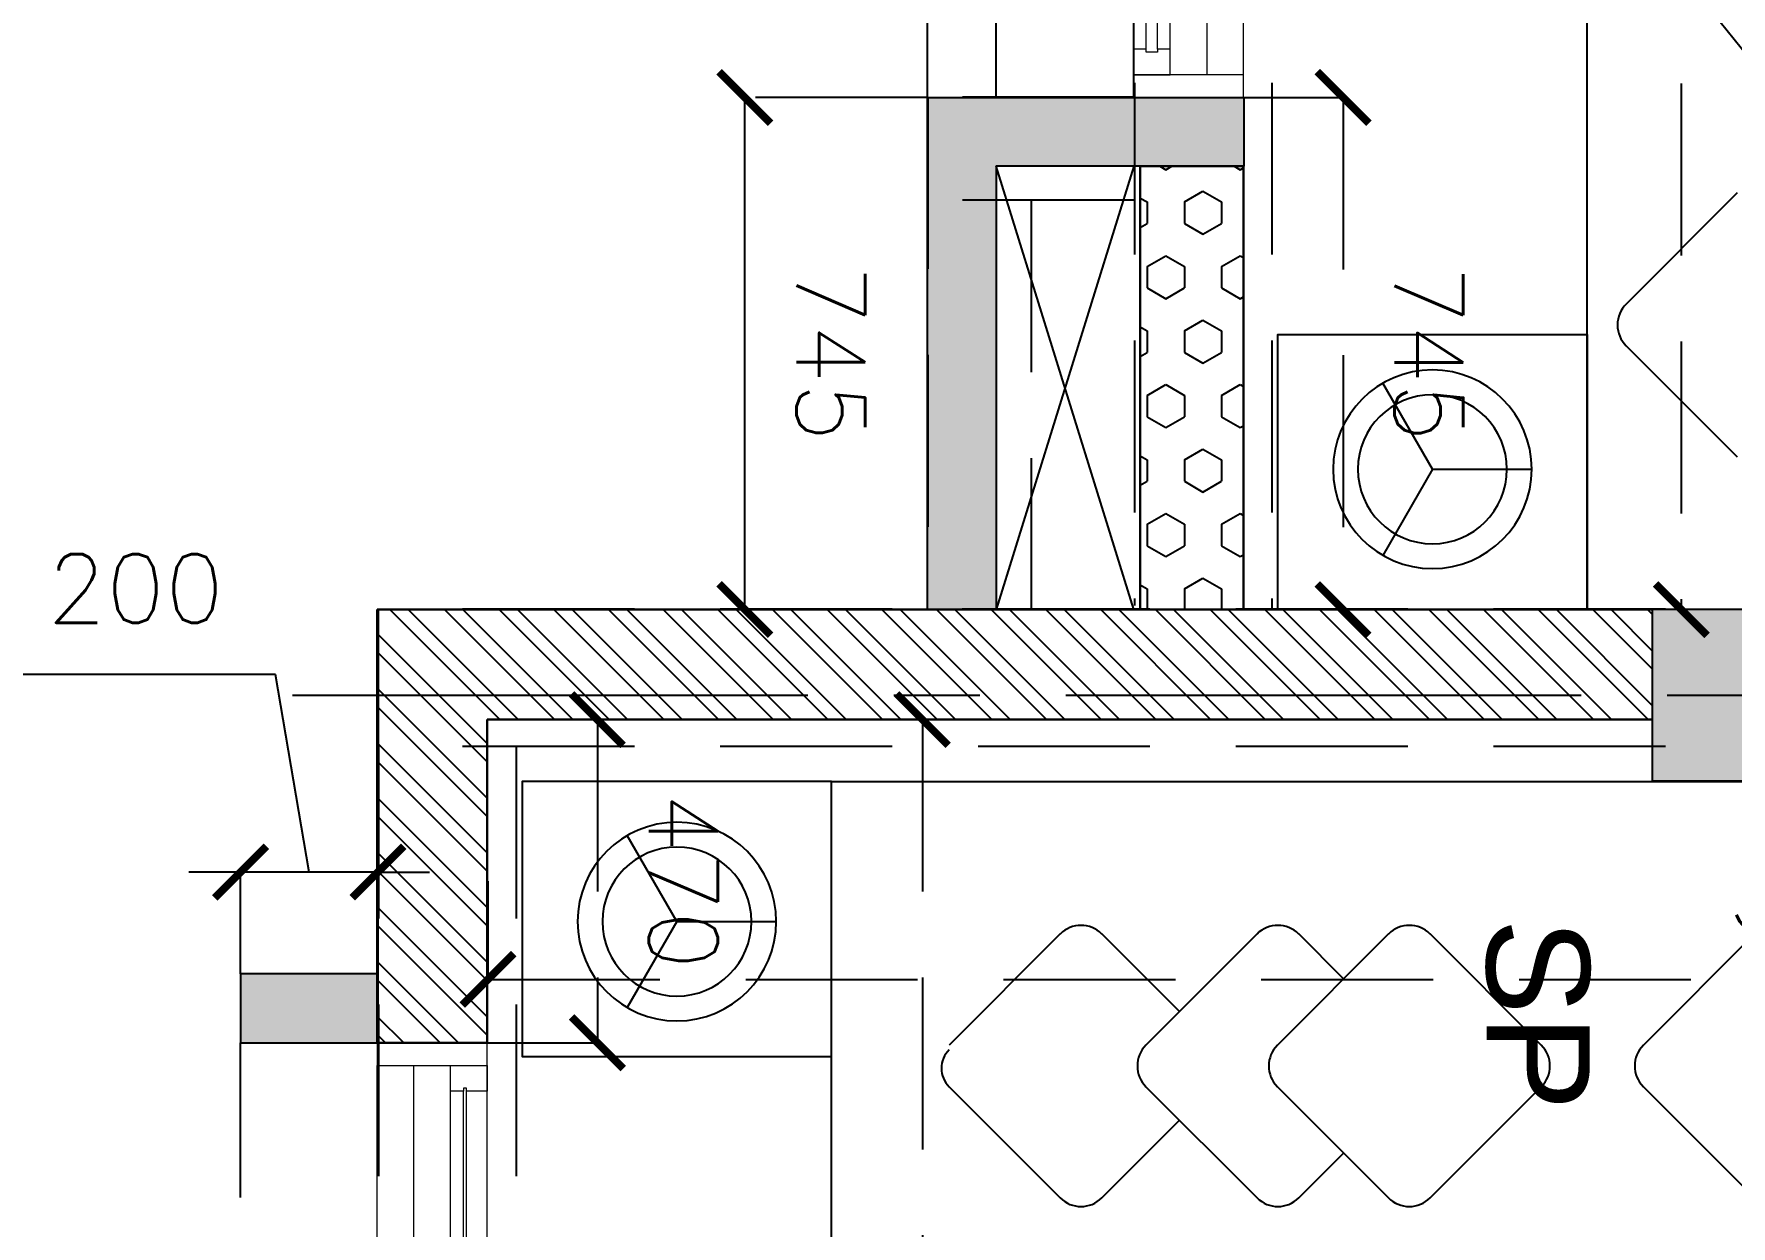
# Model space of a CAD drawing. Header units: millimetres. Extents: x -414464 to 1686, y -90036 to 108605.
# Drawn here: x -122376 to -119907, y -59802 to -58068 of the extents above; entities that cross this region are included whole.
import ezdxf

# ---------------------------------------------------------------- set-up
doc = ezdxf.new("R2010")
doc.units = ezdxf.units.MM
doc.header["$LTSCALE"] = 1000
doc.header["$MEASUREMENT"] = 0
for name, pattern in [('$1$AUDIT_D_120904163729-0', [0]), ('$36$HIDDEN', [0.375, 0.25, -0.125]), ('2BHK-A - FRONT$1$AUDIT_D_120904163729-0', [0]), ('AUDIT_D_120904163729-0', [0]), ('T8(T9 IS SIMILAR) - DIMENSION & TEXTING$1$AUDIT_D_120904163729-0', [0]), ('T8(T9 IS SIMILAR) - DIMENSION & TEXTING$1$HIDDEN', [0.375, 0.25, -0.125]), ('T8(T9 IS SIMILAR) - TYPICAL FLOOR ELEVATION$1$AUDIT_D_120904163729-0', [0]), ('T8(T9 IS SIMILAR) - TYPICAL FLOOR ELEVATION$1$HIDDEN', [0.375, 0.25, -0.125]), ('T8(T9 IS SIMILAR)$1$$0$HIDDEN', [0.375, 0.25, -0.125]), ('T8_REFUGE COLUMNS$1$CENTER2', [1.125, 0.75, -0.125, 0.125, -0.125])]:
    doc.linetypes.add(name, pattern=pattern)
doc.layers.get('0').update_dxf_attribs({"linetype": 'AUDIT_D_120904163729-0'})
for name, color, linetype in [('$0$A-HATCH -160', 251, '$1$AUDIT_D_120904163729-0'), ('$21$A-DIMENSIONS', 2, '$36$HIDDEN'), ('2BHK-A - FRONT$0$2BHK-A - FRONT$0$a-furniture', 8, 'Continuous'), ('2BHK-A - FRONT$1$A-HATCH -160', 251, '2BHK-A - FRONT$1$AUDIT_D_120904163729-0'), ('a-rcc', 3, 'Continuous'), ('T8(T9 IS SIMILAR) - DIMENSION & TEXTING$1$A-DIMENSIONS', 2, 'T8(T9 IS SIMILAR) - DIMENSION & TEXTING$1$HIDDEN'), ('T8(T9 IS SIMILAR) - DIMENSION & TEXTING$1$A-FIRE FIGHTING', 7, 'T8(T9 IS SIMILAR) - DIMENSION & TEXTING$1$AUDIT_D_120904163729-0'), ('T8(T9 IS SIMILAR) - TYPICAL FLOOR ELEVATION$1$A-DIM', 1, 'T8(T9 IS SIMILAR) - TYPICAL FLOOR ELEVATION$1$AUDIT_D_120904163729-0'), ('T8(T9 IS SIMILAR) - TYPICAL FLOOR ELEVATION$1$A-WALL HATCH', 252, 'T8(T9 IS SIMILAR) - TYPICAL FLOOR ELEVATION$1$AUDIT_D_120904163729-0'), ('T8(T9 IS SIMILAR) - TYPICAL FLOOR ELEVATION$1$A-WALL-FEATURES', 6, 'T8(T9 IS SIMILAR) - TYPICAL FLOOR ELEVATION$1$AUDIT_D_120904163729-0'), ('T8(T9 IS SIMILAR)$1$$6$a-beam 2', 50, 'Continuous'), ('T8(T9 IS SIMILAR)$1$S-BEAM', 20, 'T8(T9 IS SIMILAR)$1$$0$HIDDEN'), ('T8_REFUGE COLUMNS$1$A-CENTERLINE', 193, 'T8_REFUGE COLUMNS$1$CENTER2'), ('T8_REFUGE COLUMNS$1$A-RCC COLS', 3, 'Continuous'), ('T8_TYPICAL COLUMNS$1$A-RCC COLS', 3, 'Continuous')]:
    doc.layers.add(name, color=color, linetype=linetype)
for name, color, linetype, lineweight in [('2BHK-A - FRONT$1$A-WALL- 160', 6, 'Continuous', 30), ('2BHK-A - FRONT$1$Window', 4, 'Continuous', 20), ('T8(T9 IS SIMILAR) - DIMENSION & TEXTING$1$U-IPD-WS-TEXT', 7, 'Continuous', 0), ('T8(T9 IS SIMILAR)$1$D&W', 8, 'Continuous', 25)]:
    doc.layers.add(name, color=color, linetype=linetype, lineweight=lineweight)
doc.layers.add('T8_REFUGE COLUMNS$1$COL-HATCH', color=7, linetype='Continuous', lineweight=25, true_color=0xa3a3a3)
doc.styles.add('T8(T9 IS SIMILAR) - DIMENSION & TEXTING$1$arial', font='sanss___.ttf')
doc.styles.add('T8(T9 IS SIMILAR) - DIMENSION & TEXTING$1$Romans 1', font='romans.shx', dxfattribs={"height": 100})
doc.styles.add('T8(T9 IS SIMILAR) - TYPICAL FLOOR ELEVATION$1$Romans 1', font='romans.shx', dxfattribs={"height": 100})
doc.dimstyles.new('T8(T9 IS SIMILAR) - DIMENSION & TEXTING$1$ALPINE S', dxfattribs={"dimscale": 0, "dimtxt": 100, "dimasz": 75, "dimexe": 0, "dimexo": 0, "dimgap": 75, "dimtad": 1, "dimdec": 0, "dimzin": 0, "dimdsep": 46, "dimtxsty": 'T8(T9 IS SIMILAR) - DIMENSION & TEXTING$1$Romans 1', "dimblk": 'T8(T9 IS SIMILAR) - DIMENSION & TEXTING$1$_ArchTick', "dimcen": 0.09, "dimclrd": 256, "dimclre": 256, "dimclrt": 7, "dimadec": 0, "dimazin": 0, "dimtfac": 1, "dimtdec": 0, "dimtofl": 0, "dimtmove": 1, "dimatfit": 0, "dimldrblk": 'T8(T9 IS SIMILAR) - DIMENSION & TEXTING$1$_Open90', "dimfxl": 1, "dimtolj": 1, "dimtzin": 0, "dimarcsym": 0})
doc.dimstyles.new('T8(T9 IS SIMILAR) - TYPICAL FLOOR ELEVATION$1$ALPINE S', dxfattribs={"dimscale": 0, "dimtxt": 100, "dimasz": 75, "dimexe": 0, "dimexo": 0, "dimgap": 75, "dimtad": 1, "dimdec": 0, "dimzin": 0, "dimdsep": 46, "dimtxsty": 'T8(T9 IS SIMILAR) - TYPICAL FLOOR ELEVATION$1$Romans 1', "dimblk": 'T8(T9 IS SIMILAR) - TYPICAL FLOOR ELEVATION$1$_ArchTick', "dimcen": 0.09, "dimclrd": 256, "dimclre": 256, "dimclrt": 7, "dimadec": 0, "dimazin": 0, "dimtfac": 1, "dimtdec": 0, "dimtofl": 0, "dimtmove": 1, "dimatfit": 0, "dimldrblk": 'T8(T9 IS SIMILAR) - TYPICAL FLOOR ELEVATION$1$_Open90', "dimfxl": 1, "dimtolj": 1, "dimtzin": 0, "dimarcsym": 0})

# ---------------------------------------------------------------- blocks, each defined once
blk = doc.blocks.new('T8_REFUGE COLUMNS')
at = {"layer": 'T8_REFUGE COLUMNS$1$COL-HATCH', "linetype": 'ByBlock'}
h = blk.add_hatch(color=256, dxfattribs=at)
h.dxf.hatch_style = 1
h.paths.add_polyline_path([(1199382.1, -5726829.9), (1199132.1, -5726829.9), (1199132.1, -5724474.9), (1199382.1, -5724474.9)])
at = {"layer": 'T8_REFUGE COLUMNS$1$A-CENTERLINE'}
blk.add_line((1199257.1, -5728808.5), (1199257.1, -5698299.6), dxfattribs=at)
at = {"layer": 'T8_REFUGE COLUMNS$1$A-RCC COLS', "linetype": 'ByBlock'}
blk.add_lwpolyline([(1199382.1, -5726829.9), (1199132.1, -5726829.9), (1199132.1, -5724474.9), (1199382.1, -5724474.9)], close=True, dxfattribs=at)
blk = doc.blocks.new('T8_TYPICAL COLUMNS')
at = {"layer": 'T8_TYPICAL COLUMNS$1$A-RCC COLS', "linetype": 'ByBlock'}
blk.add_blockref('T8_REFUGE COLUMNS', (0, 0), dxfattribs=at)
blk = doc.blocks.new('2BHK-A - FRONT$1$2100')
at = {"layer": '2BHK-A - FRONT$1$Window', "color": 1, "lineweight": 13}
for p, q in [((1150876.5, -5693344.1), (1148842.5, -5693344.1)), ((1149507.5, -5693344.1), (1148880, -5693344.1)), ((1149507.5, -5693397.4), (1148880, -5693397.4)), ((1150173.7, -5693397.4), (1149545, -5693397.4)), ((1150211.2, -5693397.4), (1150876.5, -5693397.4)), ((1149507.5, -5693450.8), (1148842.5, -5693450.8)), ((1150173.7, -5693450.8), (1149545, -5693450.8)), ((1150839, -5693450.8), (1150211.2, -5693450.8)), ((1150173.7, -5693504.1), (1148842.5, -5693504.1)), ((1150839, -5693504.1), (1150211.2, -5693504.1))]:
    blk.add_line(p, q, dxfattribs=at)
at = {"layer": '2BHK-A - FRONT$1$Window', "color": 5, "lineweight": 13}
for p, q in [((1149507.5, -5693374.4), (1148880, -5693374.4)), ((1149507.5, -5693378.9), (1148880, -5693378.9)), ((1150173.7, -5693416), (1149545, -5693416)), ((1150173.7, -5693432.2), (1149545, -5693432.2)), ((1150839, -5693469.3), (1150211.2, -5693469.3)), ((1150839, -5693485.5), (1150211.2, -5693485.5))]:
    blk.add_line(p, q, dxfattribs=at)
at = {"layer": '2BHK-A - FRONT$1$Window', "color": 4, "lineweight": 13}
for points in [[(1148842.5, -5693344.1), (1148809.5, -5693344.1), (1148809.5, -5693504.1), (1148842.5, -5693504.1)], [(1148880, -5693378.9), (1148880, -5693397.4), (1148842.5, -5693397.4), (1148842.5, -5693344.1), (1148880, -5693344.1), (1148880, -5693374.4), (1148875.5, -5693374.4), (1148875.5, -5693378.9)], [(1149507.5, -5693378.9), (1149507.5, -5693397.4), (1149545, -5693397.4), (1149545, -5693344.1), (1149507.5, -5693344.1), (1149507.5, -5693374.4), (1149512, -5693374.4), (1149512, -5693378.9)], [(1150909.5, -5693344.1), (1150876.5, -5693344.1), (1150876.5, -5693504.1), (1150909.5, -5693504.1)], [(1149545, -5693432.2), (1149545, -5693450.8), (1149507.5, -5693450.8), (1149507.5, -5693397.4), (1149545, -5693397.4), (1149545, -5693416), (1149540.5, -5693416), (1149540.5, -5693432.2)], [(1150173.7, -5693432.2), (1150173.7, -5693450.8), (1150211.2, -5693450.8), (1150211.2, -5693397.4), (1150173.7, -5693397.4), (1150173.7, -5693416), (1150178.2, -5693416), (1150178.2, -5693432.2)], [(1150211.2, -5693485.5), (1150211.2, -5693504.1), (1150173.7, -5693504.1), (1150173.7, -5693450.8), (1150211.2, -5693450.8), (1150211.2, -5693469.3), (1150206.7, -5693469.3), (1150206.7, -5693485.5)], [(1150839, -5693485.5), (1150839, -5693504.1), (1150876.5, -5693504.1), (1150876.5, -5693450.8), (1150839, -5693450.8), (1150839, -5693469.3), (1150843.5, -5693469.3), (1150843.5, -5693485.5)]]:
    blk.add_lwpolyline(points, close=True, dxfattribs=at)
blk = doc.blocks.new('2BHK-A - FRONT$0$2BHK-A - FRONT$0$a bed')
at = {"color": 0, "linetype": 'ByBlock', "extrusion": (1.06338e-09, -0.000260045, 1)}
for q in [(78.6, 2497.2), (328.9, 2497.3), (203.8, 2280.5)]:
    blk.add_line((203.8, 2425), q, dxfattribs=at)
at = {"color": 0, "linetype": 'ByBlock'}
for p, q in [((221.8, 1867.4, 0), (383.5, 2029, 0)), ((444.1, 2029, 0), (605.8, 1867.4, 0)), ((334.7, 1693.9, 0), (221.8, 1806.8, 0)), ((605.8, 1806.8, 0), (492.9, 1693.9, 0)), ((221.8, 1581, 0), (383.5, 1742.6, 0)), ((444.1, 1742.6, 0), (605.8, 1581, 0)), ((221.8, 1389.8, 0), (383.5, 1551.4, 0)), ((444.1, 1551.4, 0), (605.8, 1389.8, 0)), ((287.1, 1455.1, 0), (221.8, 1520.4, 0)), ((605.8, 1520.4, 0), (540.5, 1455.1, 0)), ((383.5, 1167.5, 0), (221.8, 1329.2, 0)), ((605.8, 1329.2, 0), (444.1, 1167.5, 0)), ((221.8, 857.3, 0), (383.5, 1019, 0)), ((444.1, 1019, 0), (605.8, 857.3, 0)), ((675, 737.5, 0), (1095.6, 400, 0)), ((383.5, 456.7, 0), (221.8, 618.4, 0)), ((605.8, 618.4, 0), (444.1, 456.7, 0)), ((56.3, 400, 0), (506.3, 400, 0))]:
    blk.add_line(p, q, dxfattribs=at)
at = {"color": 0, "linetype": 'ByBlock', "extrusion": (1.06338e-09, 0.000260045, 1)}
for q in [(203.8, 319.5), (78.6, 102.8), (328.9, 102.7)]:
    blk.add_line((203.8, 175), q, dxfattribs=at)
at = {"color": 0, "linetype": 'ByBlock'}
for points in [[(0, 2200), (0, 2650), (400, 2650), (400, 2200)], [(0, 400), (0, -50), (400, -50), (400, 400)]]:
    blk.add_lwpolyline(points, close=True, dxfattribs=at)
blk.add_lwpolyline([(0, 400), (2250, 400), (2250, 2200), (0, 2200), (0, 400)], dxfattribs=at)
at = {"color": 0, "linetype": 'ByBlock', "extrusion": (1.06338e-09, -0.000260045, 1)}
for radius in [144.5, 108.4]:
    blk.add_circle((203.8, 2425, -0.6), radius, dxfattribs=at)
at = {"color": 0, "linetype": 'ByBlock', "extrusion": (1.06338e-09, 0.000260045, 1)}
for radius in [144.5, 108.4]:
    blk.add_circle((203.8, 175, 0), radius, dxfattribs=at)
at = {"color": 0, "linetype": 'ByBlock', "extrusion": (7.42612e-06, -2.34658e-07, -1)}
for centre, major_axis, start_param, end_param in [((417.2, 2002.1, 0), (-26.9, 26.9, 0), 6.283185, 7.853982), ((252.2, 1837.1, 0.7), (-30.3, 30.3, 0), 4.712389, 6.283185), ((575.4, 1837.1, 0.7), (30.3, 30.3, 0), 0, 1.570796), ((413.8, 1712.3, 0.7), (-30.3, 30.3, 0), 6.283185, 7.853982), ((252.2, 1550.7, 0.7), (30.3, 30.3, 0), 3.141593, 4.712389), ((575.4, 1550.7, 0.7), (30.3, 30.3, 0), 0, 1.570796), ((413.8, 1521.1, 0.7), (30.3, 30.3, 0), 4.712389, 6.283185), ((252.2, 1359.5, 0.7), (-30.3, 30.3, 0), 4.712389, 6.283185), ((575.4, 1359.5, 0.7), (-30.3, 30.3, 0), 1.570796, 3.141593), ((413.8, 1197.8, 0.7), (-30.3, 30.3, 0), 3.141593, 4.712389), ((413.8, 988.7, 0.7), (30.3, 30.3, 0), 4.712389, 6.283185), ((413.8, 487.1, 0.7), (30.3, 30.3, 0), 1.570796, 3.141593)]:
    blk.add_ellipse(centre, major_axis=major_axis, ratio=1, start_param=start_param, end_param=end_param, dxfattribs=at)
blk = doc.blocks.new('2BHK-A - FRONT')
at = {"layer": '2BHK-A - FRONT$1$A-HATCH -160', "linetype": 'ByBlock'}
h = blk.add_hatch(dxfattribs=at)
h.set_pattern_fill('ANSI32', color=256, scale=150)
h.set_pattern_definition([(45, (0, -0.55), (-39.77475644, 39.77475644), []), (45, (26.517, -0.55), (-39.77475644, 39.77475644), [])])
h.paths.add_polyline_path([(1145269.9, -5728524.2), (1145269.9, -5728684.2), (1144639.8, -5728684.2), (1144639.8, -5726829.5), (1144799.8, -5726829.5), (1144799.8, -5728524.2)])
h.paths.add_polyline_path([(1148934.5, -5727449.8), (1148934.5, -5727609.8), (1147999.5, -5727609.8), (1147999.5, -5727009.5), (1148159.5, -5727009.5), (1148159.5, -5727449.8)])
h.paths.add_polyline_path([(1147999.5, -5728684.2), (1147999.5, -5728524.2), (1147369.9, -5728524.2), (1147369.9, -5728684.2)])
edge = h.paths.add_edge_path()
edge.add_line((1151334.5, -5727449.8), (1151779.5, -5727449.8))
edge.add_line((1151779.5, -5727449.8), (1151779.5, -5727609.8))
edge.add_line((1151704.5, -5727609.8), (1151334.5, -5727609.8))
edge.add_line((1151334.5, -5727609.8), (1151334.5, -5727449.8))
h.paths.add_polyline_path([(1146264.5, -5719573.8), (1146424.5, -5719573.8), (1146424.5, -5719224.6), (1146264.5, -5719224.6)])
h.paths.add_polyline_path([(1145549.4, -5721834.4), (1145788.9, -5721834.4), (1145790, -5721674.6), (1145549.4, -5721674.6)])
h.paths.add_polyline_path([(1145949.5, -5721924.2), (1145949.5, -5722524.6), (1145789.5, -5722524.6), (1145789.5, -5721924.2)])
h.paths.add_polyline_path([(1144599.5, -5721924.6), (1144759.5, -5721924.6), (1144762, -5722524.6), (1144602, -5722524.6)])
h.paths.add_polyline_path([(1144599.5, -5723474.6), (1144599.5, -5723174.6), (1144759.5, -5723174.6), (1144759.5, -5723314.6), (1145789.5, -5723314.6), (1145789.5, -5723174.6), (1145949.5, -5723174.6), (1145949.5, -5723474.2)])
h = blk.add_hatch(dxfattribs=at)
h.set_pattern_fill('HEX', color=256, scale=250)
h.paths.add_polyline_path([(1141695, -5727574.6), (1141249.8, -5727574.6), (1141249.8, -5727424.6), (1141695, -5727424.6)])
h.paths.add_polyline_path([(1143995, -5727574.6), (1144639.8, -5727574.6), (1144639.8, -5727424.6), (1143995, -5727424.6)])
at = {"layer": '2BHK-A - FRONT$1$A-WALL- 160', "linetype": 'ByBlock'}
for p, q in [((1144639.5, -5727424.6, -0.4), (1144639.5, -5726829.5)), ((1144639.5, -5728684.6), (1144639.5, -5726829.5)), ((1144799.5, -5728524.6), (1144799.5, -5726829.5)), ((1143995, -5727424.6, -0.4), (1144639.8, -5727424.6, -0.4)), ((1143995, -5727424.6, -0.4), (1143995, -5727574.6, -0.4)), ((1143995, -5727574.6, -0.4), (1144639.8, -5727574.6, -0.4)), ((1144799.5, -5728524.6), (1145269.9, -5728524.6)), ((1145269.9, -5728524.6), (1145269.9, -5728684.6)), ((1144639.5, -5728684.6), (1145269.9, -5728684.6))]:
    blk.add_line(p, q, dxfattribs=at)
at = {"layer": '2BHK-A - FRONT$0$2BHK-A - FRONT$0$a-furniture', "extrusion": (4.84058e-05, -0.000523293, -1), "zscale": -1, "rotation": 359.9999999999999}
blk.add_blockref('2BHK-A - FRONT$0$2BHK-A - FRONT$0$a bed', (-1144639.5, -5727323.8, 3052.9), dxfattribs=at)
at = {"layer": '2BHK-A - FRONT$0$2BHK-A - FRONT$0$a-furniture', "extrusion": (-4.84058e-05, 0.000523293, -1), "zscale": -1, "rotation": 179.9999999999999}
blk.add_blockref('2BHK-A - FRONT$0$2BHK-A - FRONT$0$a bed', (-1144889.7, -5725822.9, -3052.9), dxfattribs=at)
at = {"layer": '2BHK-A - FRONT$1$A-WALL- 160', "linetype": 'ByBlock'}
for p in [(-7014.5, -34080.5), (-3539.6, -35180.5)]:
    blk.add_blockref('2BHK-A - FRONT$1$2100', p, dxfattribs=at)
blk = doc.blocks.new('T8(T9 IS SIMILAR) - TYPICAL FLOOR ELEVATION$1$_ArchTick')
at = {"color": 0, "linetype": 'ByBlock', "const_width": 0.15}
blk.add_lwpolyline([(-0.5, -0.5), (0.5, 0.5)], dxfattribs=at)
blk = doc.blocks.new('*D4573')
at = {"layer": 'T8(T9 IS SIMILAR) - TYPICAL FLOOR ELEVATION$1$A-DIM', "lineweight": -2, "transparency": 16777216}
for p, q in [((1199514.3, -5728684), (1199514.3, -5728609)), ((1199514.3, -5728684), (1199514.3, -5728884)), ((1199514.3, -5728784), (1199226.8, -5728833.1)), ((1199226.8, -5728833.1), (1199226.8, -5729240.3)), ((1199514.3, -5728884), (1199514.3, -5728959))]:
    blk.add_line(p, q, dxfattribs=at)
at = {"layer": 'T8(T9 IS SIMILAR) - TYPICAL FLOOR ELEVATION$1$A-DIM', "linetype": 'T8(T9 IS SIMILAR) - TYPICAL FLOOR ELEVATION$1$HIDDEN', "lineweight": -2, "transparency": 16777216}
for p, q in [((1199662.5, -5728684), (1199514.3, -5728684)), ((1199662.5, -5728884), (1199514.3, -5728884))]:
    blk.add_line(p, q, dxfattribs=at)
at = {"layer": 'T8(T9 IS SIMILAR) - TYPICAL FLOOR ELEVATION$1$A-DIM', "linetype": 'ByBlock', "lineweight": -2, "transparency": 16777216, "xscale": 75, "yscale": 75, "zscale": 75}
for p, rotation in [((1199514.3, -5728684), 270), ((1199514.3, -5728884), 90)]:
    blk.add_blockref('T8(T9 IS SIMILAR) - TYPICAL FLOOR ELEVATION$1$_ArchTick', p, dxfattribs=dict(at, rotation=rotation))
at = {"layer": 'T8(T9 IS SIMILAR) - TYPICAL FLOOR ELEVATION$1$A-DIM', "color": 7, "linetype": 'ByBlock', "transparency": 16777216, "insert": (1199101.8, -5729036.7), "char_height": 100, "attachment_point": 5, "rotation": 90, "style": 'T8(T9 IS SIMILAR) - TYPICAL FLOOR ELEVATION$1$Romans 1', "bg_fill": 3, "box_fill_scale": 1.25, "bg_fill_color": 256, "bg_fill_true_color": 13158600, "bg_fill_transparency": 0}
blk.add_mtext('\\A1;200', dxfattribs=at)
blk = doc.blocks.new('T8(T9 IS SIMILAR) - TYPICAL FLOOR ELEVATION$1$_Open90')
at = {"color": 0, "linetype": 'ByBlock', "lineweight": -2}
for p, q in [((-0.5, 0.5), (0, 0)), ((0, 0), (-1, 0)), ((0, 0), (-0.5, -0.5))]:
    blk.add_line(p, q, dxfattribs=at)
blk = doc.blocks.new('*D4499')
at = {"layer": 'T8(T9 IS SIMILAR) - TYPICAL FLOOR ELEVATION$1$A-DIM', "lineweight": -2, "transparency": 16777216}
for p, q in [((1198226.3, -5727584.6), (1198226.3, -5727509.6)), ((1198226.3, -5727884.6), (1198226.3, -5727584.6)), ((1198226.3, -5727734.6), (1197932.8, -5727979)), ((1198226.3, -5727884.6), (1198226.3, -5727959.6)), ((1197932.8, -5727979), (1197932.8, -5728386.1))]:
    blk.add_line(p, q, dxfattribs=at)
at = {"layer": 'T8(T9 IS SIMILAR) - TYPICAL FLOOR ELEVATION$1$A-DIM', "linetype": 'T8(T9 IS SIMILAR) - TYPICAL FLOOR ELEVATION$1$HIDDEN', "lineweight": -2, "transparency": 16777216}
for p, q in [((1198387.7, -5727584.6), (1198226.3, -5727584.6)), ((1198387.7, -5727884.6), (1198226.3, -5727884.6))]:
    blk.add_line(p, q, dxfattribs=at)
at = {"layer": 'T8(T9 IS SIMILAR) - TYPICAL FLOOR ELEVATION$1$A-DIM', "linetype": 'ByBlock', "lineweight": -2, "transparency": 16777216, "xscale": 75, "yscale": 75, "zscale": 75}
for p, rotation in [((1198226.3, -5727584.6), 270), ((1198226.3, -5727884.6), 90)]:
    blk.add_blockref('T8(T9 IS SIMILAR) - TYPICAL FLOOR ELEVATION$1$_ArchTick', p, dxfattribs=dict(at, rotation=rotation))
at = {"layer": 'T8(T9 IS SIMILAR) - TYPICAL FLOOR ELEVATION$1$A-DIM', "color": 7, "linetype": 'ByBlock', "transparency": 16777216, "insert": (1197807.8, -5728182.6), "char_height": 100, "attachment_point": 5, "rotation": 90, "style": 'T8(T9 IS SIMILAR) - TYPICAL FLOOR ELEVATION$1$Romans 1'}
blk.add_mtext('\\A1;300', dxfattribs=at)
blk = doc.blocks.new('*D4501')
at = {"layer": 'T8(T9 IS SIMILAR) - TYPICAL FLOOR ELEVATION$1$A-DIM', "linetype": 'T8(T9 IS SIMILAR) - TYPICAL FLOOR ELEVATION$1$HIDDEN', "lineweight": -2, "transparency": 16777216}
for p, q in [((1198387.7, -5727884.6), (1198387.7, -5728150.3)), ((1199132.3, -5727884.6), (1199132.3, -5728150.3))]:
    blk.add_line(p, q, dxfattribs=at)
at = {"layer": 'T8(T9 IS SIMILAR) - TYPICAL FLOOR ELEVATION$1$A-DIM', "lineweight": -2, "transparency": 16777216}
blk.add_line((1199132.3, -5728150.3), (1198387.7, -5728150.3), dxfattribs=at)
at = {"layer": 'T8(T9 IS SIMILAR) - TYPICAL FLOOR ELEVATION$1$A-DIM', "linetype": 'ByBlock', "lineweight": -2, "transparency": 16777216, "xscale": 75, "yscale": 75, "zscale": 75, "rotation": 180}
blk.add_blockref('T8(T9 IS SIMILAR) - TYPICAL FLOOR ELEVATION$1$_ArchTick', (1198387.7, -5728150.3), dxfattribs=at)
at = {"layer": 'T8(T9 IS SIMILAR) - TYPICAL FLOOR ELEVATION$1$A-DIM', "linetype": 'ByBlock', "lineweight": -2, "transparency": 16777216, "xscale": 75, "yscale": 75, "zscale": 75}
blk.add_blockref('T8(T9 IS SIMILAR) - TYPICAL FLOOR ELEVATION$1$_ArchTick', (1199132.3, -5728150.3), dxfattribs=at)
at = {"layer": 'T8(T9 IS SIMILAR) - TYPICAL FLOOR ELEVATION$1$A-DIM', "color": 7, "linetype": 'ByBlock', "transparency": 16777216, "insert": (1198760, -5728025.3), "char_height": 100, "attachment_point": 5, "style": 'T8(T9 IS SIMILAR) - TYPICAL FLOOR ELEVATION$1$Romans 1'}
blk.add_mtext('\\A1;745', dxfattribs=at)
blk = doc.blocks.new('T8(T9 IS SIMILAR) - DIMENSION & TEXTING$1$_ArchTick')
at = {"color": 0, "linetype": 'ByBlock', "const_width": 0.15}
blk.add_lwpolyline([(-0.5, -0.5), (0.5, 0.5)], dxfattribs=at)
blk = doc.blocks.new('*D1604')
at = {"layer": 'T8(T9 IS SIMILAR) - DIMENSION & TEXTING$1$A-DIMENSIONS', "linetype": 'T8(T9 IS SIMILAR) - DIMENSION & TEXTING$1$HIDDEN', "lineweight": -2, "transparency": 16777216}
for p, q in [((1198387.7, -5727424.6), (1198387.7, -5727280.1)), ((1199132.6, -5727424.6), (1199132.6, -5727280.1))]:
    blk.add_line(p, q, dxfattribs=at)
at = {"layer": 'T8(T9 IS SIMILAR) - DIMENSION & TEXTING$1$A-DIMENSIONS', "lineweight": -2, "transparency": 16777216}
blk.add_line((1198387.7, -5727280.1), (1199132.6, -5727280.1), dxfattribs=at)
at = {"layer": 'T8(T9 IS SIMILAR) - DIMENSION & TEXTING$1$A-DIMENSIONS', "linetype": 'ByBlock', "lineweight": -2, "transparency": 16777216, "xscale": 75, "yscale": 75, "zscale": 75, "rotation": 180}
blk.add_blockref('T8(T9 IS SIMILAR) - DIMENSION & TEXTING$1$_ArchTick', (1198387.7, -5727280.1), dxfattribs=at)
at = {"layer": 'T8(T9 IS SIMILAR) - DIMENSION & TEXTING$1$A-DIMENSIONS', "linetype": 'ByBlock', "lineweight": -2, "transparency": 16777216, "xscale": 75, "yscale": 75, "zscale": 75}
blk.add_blockref('T8(T9 IS SIMILAR) - DIMENSION & TEXTING$1$_ArchTick', (1199132.6, -5727280.1), dxfattribs=at)
at = {"layer": 'T8(T9 IS SIMILAR) - DIMENSION & TEXTING$1$A-DIMENSIONS', "color": 7, "linetype": 'ByBlock', "transparency": 16777216, "insert": (1198760.2, -5727155.1), "char_height": 100, "attachment_point": 5, "style": 'T8(T9 IS SIMILAR) - DIMENSION & TEXTING$1$Romans 1'}
blk.add_mtext('\\A1;745', dxfattribs=at)
blk = doc.blocks.new('T8(T9 IS SIMILAR) - DIMENSION & TEXTING$1$_Open90')
at = {"color": 0, "linetype": 'ByBlock', "lineweight": -2}
for p, q in [((-0.5, 0.5), (0, 0)), ((0, 0), (-1, 0)), ((0, 0), (-0.5, -0.5))]:
    blk.add_line(p, q, dxfattribs=at)
blk = doc.blocks.new('*D1605')
at = {"layer": 'T8(T9 IS SIMILAR) - DIMENSION & TEXTING$1$A-DIMENSIONS', "linetype": 'T8(T9 IS SIMILAR) - DIMENSION & TEXTING$1$HIDDEN', "lineweight": -2, "transparency": 16777216}
for p, q in [((1195742.6, -5726519.7), (1195742.6, -5726787.9)), ((1199132.6, -5726519.7), (1199132.6, -5726787.9))]:
    blk.add_line(p, q, dxfattribs=at)
at = {"layer": 'T8(T9 IS SIMILAR) - DIMENSION & TEXTING$1$A-DIMENSIONS', "lineweight": -2, "transparency": 16777216}
blk.add_line((1195742.6, -5726787.9), (1199132.6, -5726787.9), dxfattribs=at)
at = {"layer": 'T8(T9 IS SIMILAR) - DIMENSION & TEXTING$1$A-DIMENSIONS', "linetype": 'ByBlock', "lineweight": -2, "transparency": 16777216, "xscale": 75, "yscale": 75, "zscale": 75, "rotation": 180}
blk.add_blockref('T8(T9 IS SIMILAR) - DIMENSION & TEXTING$1$_ArchTick', (1195742.6, -5726787.9), dxfattribs=at)
at = {"layer": 'T8(T9 IS SIMILAR) - DIMENSION & TEXTING$1$A-DIMENSIONS', "linetype": 'ByBlock', "lineweight": -2, "transparency": 16777216, "xscale": 75, "yscale": 75, "zscale": 75}
blk.add_blockref('T8(T9 IS SIMILAR) - DIMENSION & TEXTING$1$_ArchTick', (1199132.6, -5726787.9), dxfattribs=at)
at = {"layer": 'T8(T9 IS SIMILAR) - DIMENSION & TEXTING$1$A-DIMENSIONS', "color": 7, "linetype": 'ByBlock', "transparency": 16777216, "insert": (1197437.6, -5726662.9), "char_height": 100, "attachment_point": 5, "style": 'T8(T9 IS SIMILAR) - DIMENSION & TEXTING$1$Romans 1'}
blk.add_mtext('\\A1;3390', dxfattribs=at)
blk = doc.blocks.new('*D1612')
at = {"layer": 'T8(T9 IS SIMILAR) - DIMENSION & TEXTING$1$A-DIMENSIONS', "linetype": 'T8(T9 IS SIMILAR) - DIMENSION & TEXTING$1$HIDDEN', "lineweight": -2, "transparency": 16777216}
for p, q in [((1199292.6, -5728524), (1199292.6, -5728364.8)), ((1199762.6, -5728524), (1199762.6, -5728364.8))]:
    blk.add_line(p, q, dxfattribs=at)
at = {"layer": 'T8(T9 IS SIMILAR) - DIMENSION & TEXTING$1$A-DIMENSIONS', "lineweight": -2, "transparency": 16777216}
blk.add_line((1199292.6, -5728364.8), (1199762.6, -5728364.8), dxfattribs=at)
at = {"layer": 'T8(T9 IS SIMILAR) - DIMENSION & TEXTING$1$A-DIMENSIONS', "linetype": 'ByBlock', "lineweight": -2, "transparency": 16777216, "xscale": 75, "yscale": 75, "zscale": 75, "rotation": 180}
blk.add_blockref('T8(T9 IS SIMILAR) - DIMENSION & TEXTING$1$_ArchTick', (1199292.6, -5728364.8), dxfattribs=at)
at = {"layer": 'T8(T9 IS SIMILAR) - DIMENSION & TEXTING$1$A-DIMENSIONS', "linetype": 'ByBlock', "lineweight": -2, "transparency": 16777216, "xscale": 75, "yscale": 75, "zscale": 75}
blk.add_blockref('T8(T9 IS SIMILAR) - DIMENSION & TEXTING$1$_ArchTick', (1199762.6, -5728364.8), dxfattribs=at)
at = {"layer": 'T8(T9 IS SIMILAR) - DIMENSION & TEXTING$1$A-DIMENSIONS', "color": 7, "linetype": 'ByBlock', "transparency": 16777216, "insert": (1199527.6, -5728239.8), "char_height": 100, "attachment_point": 5, "style": 'T8(T9 IS SIMILAR) - DIMENSION & TEXTING$1$Romans 1'}
blk.add_mtext('\\A1;470', dxfattribs=at)
blk = doc.blocks.new('*D1614')
at = {"layer": 'T8(T9 IS SIMILAR) - DIMENSION & TEXTING$1$A-DIMENSIONS', "linetype": 'T8(T9 IS SIMILAR) - DIMENSION & TEXTING$1$HIDDEN', "lineweight": -2, "transparency": 16777216}
for p, q in [((1199527.6, -5724574), (1199670.4, -5724574)), ((1199527.6, -5728524), (1199670.4, -5728524))]:
    blk.add_line(p, q, dxfattribs=at)
at = {"layer": 'T8(T9 IS SIMILAR) - DIMENSION & TEXTING$1$A-DIMENSIONS', "lineweight": -2, "transparency": 16777216}
blk.add_line((1199670.4, -5728524), (1199670.4, -5724574), dxfattribs=at)
at = {"layer": 'T8(T9 IS SIMILAR) - DIMENSION & TEXTING$1$A-DIMENSIONS', "linetype": 'ByBlock', "lineweight": -2, "transparency": 16777216, "xscale": 75, "yscale": 75, "zscale": 75}
for p, rotation in [((1199670.4, -5724574), 90), ((1199670.4, -5728524), 270)]:
    blk.add_blockref('T8(T9 IS SIMILAR) - DIMENSION & TEXTING$1$_ArchTick', p, dxfattribs=dict(at, rotation=rotation))
at = {"layer": 'T8(T9 IS SIMILAR) - DIMENSION & TEXTING$1$A-DIMENSIONS', "color": 7, "linetype": 'ByBlock', "transparency": 16777216, "insert": (1199545.4, -5726549), "char_height": 100, "attachment_point": 5, "rotation": 90, "style": 'T8(T9 IS SIMILAR) - DIMENSION & TEXTING$1$Romans 1'}
blk.add_mtext('\\A1;3950', dxfattribs=at)
blk = doc.blocks.new('*D1615')
at = {"layer": 'T8(T9 IS SIMILAR) - DIMENSION & TEXTING$1$A-DIMENSIONS', "linetype": 'T8(T9 IS SIMILAR) - DIMENSION & TEXTING$1$HIDDEN', "lineweight": -2, "transparency": 16777216}
for p, q in [((1199292.6, -5727664.5), (1199292.6, -5727891.9)), ((1202492.3, -5727664.5), (1202492.3, -5727891.9))]:
    blk.add_line(p, q, dxfattribs=at)
at = {"layer": 'T8(T9 IS SIMILAR) - DIMENSION & TEXTING$1$A-DIMENSIONS', "lineweight": -2, "transparency": 16777216}
blk.add_line((1199292.6, -5727891.9), (1202492.3, -5727891.9), dxfattribs=at)
at = {"layer": 'T8(T9 IS SIMILAR) - DIMENSION & TEXTING$1$A-DIMENSIONS', "linetype": 'ByBlock', "lineweight": -2, "transparency": 16777216, "xscale": 75, "yscale": 75, "zscale": 75, "rotation": 180}
blk.add_blockref('T8(T9 IS SIMILAR) - DIMENSION & TEXTING$1$_ArchTick', (1199292.6, -5727891.9), dxfattribs=at)
at = {"layer": 'T8(T9 IS SIMILAR) - DIMENSION & TEXTING$1$A-DIMENSIONS', "linetype": 'ByBlock', "lineweight": -2, "transparency": 16777216, "xscale": 75, "yscale": 75, "zscale": 75}
blk.add_blockref('T8(T9 IS SIMILAR) - DIMENSION & TEXTING$1$_ArchTick', (1202492.3, -5727891.9), dxfattribs=at)
at = {"layer": 'T8(T9 IS SIMILAR) - DIMENSION & TEXTING$1$A-DIMENSIONS', "color": 7, "linetype": 'ByBlock', "transparency": 16777216, "insert": (1200892.4, -5727766.9), "char_height": 100, "attachment_point": 5, "style": 'T8(T9 IS SIMILAR) - DIMENSION & TEXTING$1$Romans 1'}
blk.add_mtext('\\A1;3200', dxfattribs=at)
blk = doc.blocks.new('T8(T9 IS SIMILAR) - DIMENSION & TEXTING$1$A$C7A147FD6')
at = {"layer": 'T8(T9 IS SIMILAR) - DIMENSION & TEXTING$1$U-IPD-WS-TEXT', "insert": (-7870.4, -11547.2, -1.3), "char_height": 150, "attachment_point": 1, "rotation": 359.9999, "style": 'T8(T9 IS SIMILAR) - DIMENSION & TEXTING$1$arial'}
blk.add_mtext_dynamic_manual_height_columns('SP', width=0.382, gutter_width=0.75, heights=[0], dxfattribs=at)
blk = doc.blocks.new('T8(T9 IS SIMILAR) - TYPICAL FLOOR ELEVATION')
at = {"layer": 'T8(T9 IS SIMILAR) - TYPICAL FLOOR ELEVATION$1$A-WALL HATCH', "linetype": 'ByBlock'}
h = blk.add_hatch(dxfattribs=at)
h.set_pattern_fill('ZIGZAG', color=256, scale=250)
h.set_pattern_definition([(0, (0, 0), (31.25, 31.25), [31.25, -31.25]), (90, (31.25, 0), (-31.25, 31.25), [31.25, -31.25])])
h.paths.add_polyline_path([(1186332.7, -5719983.5), (1186332.7, -5719683.5), (1186432.7, -5719683.5), (1186432.7, -5719883.5), (1186982.7, -5719883.5), (1186982.7, -5719523.5), (1187082.7, -5719523.5), (1187082.7, -5719983.5)])
h.paths.add_polyline_path([(1190232.7, -5719983.5), (1190232.7, -5719683.5), (1190132.7, -5719683.5), (1190132.7, -5719883.5), (1189582.7, -5719883.5), (1189582.7, -5719523.5), (1189482.7, -5719523.5), (1189482.7, -5719983.5)])
h.paths.add_polyline_path([(1190857.7, -5717933.5), (1190857.7, -5717733.5), (1190757.7, -5717733.5), (1190757.7, -5717933.5)])
h.paths.add_polyline_path([(1193357.7, -5717733.5), (1193357.7, -5717933.5), (1193257.7, -5717933.5), (1193257.7, -5717733.5)])
h.paths.add_polyline_path([(1196632.8, -5709938.8), (1196632.8, -5709738.8), (1196532.8, -5709738.8), (1196532.8, -5709938.8)])
h.paths.add_polyline_path([(1194132, -5709738.8), (1194132, -5709938.8), (1194032, -5709938.8), (1194032, -5709738.8)])
h.paths.add_polyline_path([(1195742.7, -5701889.7), (1196212.8, -5701889.7), (1196212.8, -5702349.7), (1196112.8, -5702349.7), (1196112.8, -5701989.7), (1195742.7, -5701989.7)])
h.paths.add_polyline_path([(1198312.8, -5702349.7), (1198312.8, -5701889.7), (1199132.6, -5701889.7), (1199132.6, -5701989.7), (1198412.8, -5701989.7), (1198412.8, -5702349.7)])
h.paths.add_polyline_path([(1199662.5, -5701090.3), (1199662.5, -5700890.3), (1199762.5, -5700890.3), (1199762.5, -5701090.3)])
h.paths.add_polyline_path([(1201862.6, -5700890.3), (1201862.6, -5701090.3), (1201962.6, -5701090.3), (1201962.6, -5700890.3)])
h.paths.add_polyline_path([(1210681.9, -5700890.3), (1210681.9, -5701090.3), (1210581.9, -5701090.3), (1210581.9, -5700890.3)])
h.paths.add_polyline_path([(1212882, -5701090.3), (1212882, -5700890.3), (1212782, -5700890.3), (1212782, -5701090.3)])
h.paths.add_polyline_path([(1214231.8, -5702349.7), (1214231.8, -5701889.7), (1213412.3, -5701889.7), (1213412.3, -5701989.7), (1214131.8, -5701989.7), (1214131.8, -5702349.7)])
h.paths.add_polyline_path([(1216801.9, -5701889.7), (1216331.8, -5701889.7), (1216331.8, -5702349.7), (1216431.8, -5702349.7), (1216431.8, -5701989.7), (1216801.9, -5701989.7)])
h.paths.add_polyline_path([(1215911.7, -5709938.8), (1215911.7, -5709738.8), (1216011.7, -5709738.8), (1216011.7, -5709938.8)])
h.paths.add_polyline_path([(1218412.5, -5709738.8), (1218412.5, -5709938.8), (1218512.5, -5709938.8), (1218512.5, -5709738.8)])
h.paths.add_polyline_path([(1221686.9, -5717933.5), (1221686.9, -5717733.5), (1221786.9, -5717733.5), (1221786.9, -5717933.5)])
h.paths.add_polyline_path([(1219186.9, -5717733.5), (1219186.9, -5717933.5), (1219286.9, -5717933.5), (1219286.9, -5717733.5)])
h.paths.add_polyline_path([(1222311.8, -5719983.5), (1222311.8, -5719683.5), (1222411.8, -5719683.5), (1222411.8, -5719883.5), (1222961.8, -5719883.5), (1222961.8, -5719523.5), (1223061.8, -5719523.5), (1223061.8, -5719983.5)])
h.paths.add_polyline_path([(1226211.8, -5719983.5), (1226211.8, -5719683.5), (1226111.8, -5719683.5), (1226111.8, -5719883.5), (1225561.8, -5719883.5), (1225561.8, -5719523.5), (1225461.8, -5719523.5), (1225461.8, -5719983.5)])
h.paths.add_polyline_path([(1217001.9, -5727584.6), (1216901.9, -5727584.6), (1216901.9, -5727784.6), (1216356.8, -5727784.6), (1216356.8, -5727424.6), (1216256.8, -5727424.6), (1216256.8, -5727884.6), (1217001.9, -5727884.6)])
h.paths.add_polyline_path([(1214156.8, -5727424.6), (1214056.8, -5727424.6), (1214056.8, -5727784.6), (1213412.3, -5727784.6), (1213412.3, -5727884.6), (1214156.8, -5727884.6)])
h.paths.add_polyline_path([(1210681.9, -5728884), (1210681.9, -5728684), (1210581.9, -5728684), (1210581.9, -5728884)])
h.paths.add_polyline_path([(1212882, -5728684), (1212882, -5728884), (1212782, -5728884), (1212782, -5728684)])
h.paths.add_polyline_path([(1201862.6, -5728884), (1201862.6, -5728684), (1201962.6, -5728684), (1201962.6, -5728884)])
h.paths.add_polyline_path([(1199662.5, -5728684), (1199662.5, -5728884), (1199762.5, -5728884), (1199762.5, -5728684)])
h.paths.add_polyline_path([(1198387.7, -5727424.6), (1198487.7, -5727424.6), (1198487.7, -5727784.6), (1199132.3, -5727784.6), (1199132.3, -5727884.6), (1198387.7, -5727884.6)])
h.paths.add_polyline_path([(1195542.6, -5727584.6), (1195642.6, -5727584.6), (1195642.6, -5727784.6), (1196187.7, -5727784.6), (1196187.7, -5727424.6), (1196287.7, -5727424.6), (1196287.7, -5727884.6), (1195542.6, -5727884.6)])
at = {"layer": 'T8(T9 IS SIMILAR) - TYPICAL FLOOR ELEVATION$1$A-WALL-FEATURES', "color": 8, "linetype": 'ByBlock'}
for p, q in [((1198487.7, -5727584.6), (1199132.3, -5727784.6)), ((1199132.3, -5727584.6), (1198487.7, -5727784.6))]:
    blk.add_line(p, q, dxfattribs=at)
at = {"layer": 'T8(T9 IS SIMILAR) - TYPICAL FLOOR ELEVATION$1$A-WALL-FEATURES', "color": 8, "linetype": 'T8(T9 IS SIMILAR) - TYPICAL FLOOR ELEVATION$1$HIDDEN'}
for p, q in [((1198387.7, -5727784.6), (1196287.7, -5727784.6)), ((1201862.6, -5728884), (1199762.5, -5728884))]:
    blk.add_line(p, q, dxfattribs=at)
at = {"layer": 'T8(T9 IS SIMILAR) - TYPICAL FLOOR ELEVATION$1$A-WALL-FEATURES', "linetype": 'ByBlock'}
for points in [[(1198387.7, -5727424.6), (1198487.7, -5727424.6), (1198487.7, -5727784.6), (1199132.3, -5727784.6), (1199132.3, -5727884.6), (1198387.7, -5727884.6)], [(1199662.5, -5728684), (1199662.5, -5728884), (1199762.5, -5728884), (1199762.5, -5728684)]]:
    blk.add_lwpolyline(points, close=True, dxfattribs=at)
at = {"layer": 'T8(T9 IS SIMILAR) - TYPICAL FLOOR ELEVATION$1$A-DIM', "linetype": 'ByBlock'}
dim = blk.add_linear_dim(base=(1198226.3, -5727584.6), p1=(1198387.7, -5727884.6), p2=(1198387.7, -5727584.6), angle=90, dimstyle='T8(T9 IS SIMILAR) - TYPICAL FLOOR ELEVATION$1$ALPINE S', override={"dimscale": 1, "dimfxl": 5, "dimarcsym": 1}, dxfattribs=at)
dim.commit()
dim.dimension.update_dxf_attribs({"geometry": '*D4499', "text_midpoint": (1197932.8, -5728054), "dimtype": 128})
dim = blk.add_linear_dim(base=(1198387.7, -5728150.3), p1=(1199132.3, -5727884.6), p2=(1198387.7, -5727884.6), angle=180, dimstyle='T8(T9 IS SIMILAR) - TYPICAL FLOOR ELEVATION$1$ALPINE S', override={"dimscale": 1, "dimfxl": 5, "dimarcsym": 1}, dxfattribs=at)
dim.commit()
dim.dimension.update_dxf_attribs({"geometry": '*D4501', "text_midpoint": (1198760, -5728025.3)})
dim = blk.add_linear_dim(base=(1199514.3, -5728884), p1=(1199662.5, -5728684), p2=(1199662.5, -5728884), angle=90, dimstyle='T8(T9 IS SIMILAR) - TYPICAL FLOOR ELEVATION$1$ALPINE S', override={"dimscale": 1, "dimfxl": 5, "dimtfill": 1, "dimarcsym": 1}, dxfattribs=at)
dim.commit()
dim.dimension.update_dxf_attribs({"geometry": '*D4573', "text_midpoint": (1199226.8, -5728908.1), "dimtype": 128})
blk = doc.blocks.new('T8(T9 IS SIMILAR) - DIMENSION & TEXTING')
at = {"layer": 'T8(T9 IS SIMILAR) - DIMENSION & TEXTING$1$A-FIRE FIGHTING', "linetype": 'ByBlock'}
blk.add_blockref('T8(T9 IS SIMILAR) - DIMENSION & TEXTING$1$A$C7A147FD6', (1207452.3, -5715374), dxfattribs=at)
at = {"layer": 'T8(T9 IS SIMILAR) - DIMENSION & TEXTING$1$A-DIMENSIONS', "linetype": 'ByBlock'}
dim = blk.add_linear_dim(base=(1199670.4, -5724574), p1=(1199527.6, -5728524), p2=(1199527.6, -5724574), angle=90, dimstyle='T8(T9 IS SIMILAR) - DIMENSION & TEXTING$1$ALPINE S', override={"dimscale": 1, "dimfxl": 5, "dimarcsym": 1}, dxfattribs=at)
dim.commit()
dim.dimension.update_dxf_attribs({"geometry": '*D1614', "text_midpoint": (1199545.4, -5726549)})
for base, p1, p2, picture, middle in [((1199132.6, -5726787.9), (1195742.6, -5726519.7), (1199132.6, -5726519.7, -2.3), '*D1605', (1197437.6, -5726662.9)), ((1199132.6, -5727280.1), (1198387.7, -5727424.6), (1199132.6, -5727424.6), '*D1604', (1198760.2, -5727155.1)), ((1202492.3, -5727891.9), (1199292.6, -5727664.5), (1202492.3, -5727664.5), '*D1615', (1200892.4, -5727766.9)), ((1199762.6, -5728364.8), (1199292.6, -5728524), (1199762.6, -5728524), '*D1612', (1199527.6, -5728239.8))]:
    dim = blk.add_linear_dim(base=base, p1=p1, p2=p2, dimstyle='T8(T9 IS SIMILAR) - DIMENSION & TEXTING$1$ALPINE S', override={"dimscale": 1, "dimfxl": 5, "dimarcsym": 1}, dxfattribs=at)
    dim.commit()
    dim.dimension.update_dxf_attribs({"geometry": picture, "text_midpoint": middle})
blk = doc.blocks.new('T8(T9 IS SIMILAR)')
at = {"layer": 'T8(T9 IS SIMILAR)$1$D&W', "linetype": 'ByBlock'}
blk.add_blockref('2BHK-A - FRONT', (54492.8, -0.4), dxfattribs=at)
blk.add_blockref('T8(T9 IS SIMILAR) - TYPICAL FLOOR ELEVATION', (0, 0), dxfattribs=at)
blk.add_blockref('T8_TYPICAL COLUMNS', (0, 0), dxfattribs=at)
at = {"layer": 'T8(T9 IS SIMILAR)$1$$6$a-beam 2', "linetype": 'ByBlock'}
blk.add_blockref('T8(T9 IS SIMILAR) - DIMENSION & TEXTING', (0, 0), dxfattribs=at)
at = {"layer": 'T8(T9 IS SIMILAR)$1$S-BEAM'}
for p, q in [((1199131.8, -5726811), (1199131.8, -5728683.1, 0)), ((1199331.8, -5726811), (1199331.8, -5728683.1, 0)), ((1195741.3, -5727383.4, 0), (1199131.8, -5727383.4, 0)), ((1195741.3, -5727583.4, 0), (1199126.5, -5727583.4, 0)), ((1198387.1, -5727583.9, 0), (1198387.1, -5727884, 0)), ((1198537.1, -5727583.9, 0), (1198537.1, -5727884, 0)), ((1199131.8, -5727584), (1199131.8, -5727884)), ((1198537.1, -5727734, 0), (1199131.8, -5727734)), ((1198387.1, -5727884, 0), (1199131.8, -5727884)), ((1199331.8, -5728483.1, 0), (1202491.7, -5728483.1, 0)), ((1199331.8, -5728683.1, 0), (1199131.8, -5728683.1, 0)), ((1199331.8, -5728683.1, 0), (1202491.7, -5728683.1, 0))]:
    blk.add_line(p, q, dxfattribs=at)
blk = doc.blocks.new('A$C48506478')
at = {"layer": '$21$A-DIMENSIONS', "linetype": 'ByBlock'}
blk.add_blockref('T8(T9 IS SIMILAR)', (-1195542.6, 5727884.6), dxfattribs=at)
at = {"layer": '$0$A-HATCH -160', "linetype": 'ByBlock'}
blk.add_blockref('T8(T9 IS SIMILAR) - DIMENSION & TEXTING', (-1195542.6, 5727884.6), dxfattribs=at)

msp = doc.modelspace()

# ---------------------------------------------------------------- block references
at = {"layer": 'a-rcc', "linetype": 'ByBlock', "rotation": 270}
msp.add_blockref('A$C48506478', (-121076, -55315.3, 0), dxfattribs=at)

doc.saveas('drawing.dxf')
